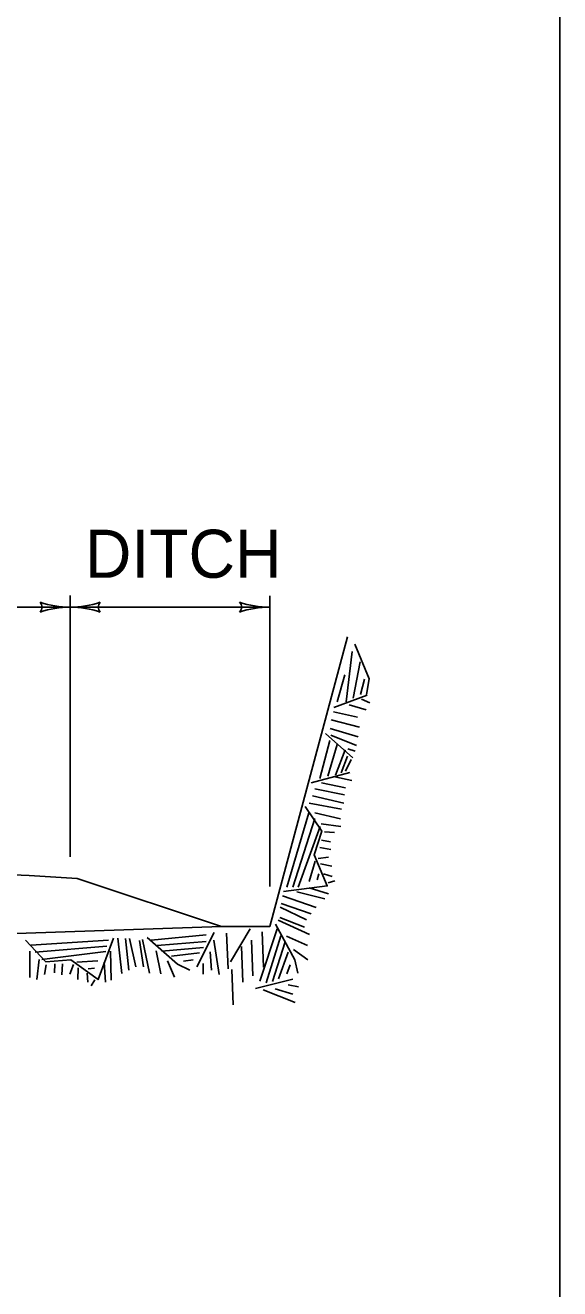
# Model space of a CAD drawing. Extents: x 1007 to 1035.5, y 1000.5 to 1021.5.
# Drawn here: x 1033.28 to 1035.5, y 1010.79 to 1016.05 of the extents above; entities that cross this region are included whole.
import ezdxf

# ---------------------------------------------------------------- set-up
doc = ezdxf.new("R2010")
doc.units = 0
for name, color, linetype in [('Level 1', 7, 'Continuous'), ('Level 10', 7, 'Continuous'), ('Level 11', 7, 'Continuous')]:
    doc.layers.add(name, color=color, linetype=linetype)

msp = doc.modelspace()

# ---------------------------------------------------------------- linework, layer by layer
at = {"layer": 'Level 1'}
for p, q in [((1033.4652, 1012.5888), (1033.4652, 1013.6756)), ((1034.2945, 1012.465), (1034.2945, 1013.6742)), ((1032.2652, 1013.6268), (1033.4652, 1013.6268)), ((1033.4652, 1013.6268), (1034.2945, 1013.6268)), ((1034.2945, 1012.2989), (1034.6173, 1013.5037)), ((1032.6945, 1012.5364), (1033.2945, 1012.5114)), ((1033.4945, 1012.4989), (1033.2945, 1012.5114)), ((1034.0945, 1012.2989), (1033.4945, 1012.4989)), ((1034.0945, 1012.2989), (1032.2987, 1012.2366)), ((1034.2945, 1012.2989), (1034.0945, 1012.2989)), ((1034.0945, 1012.2989), (1034.2945, 1012.2989))]:
    msp.add_line(p, q, dxfattribs=at)
for points in [[(1034.6368, 1013.4427), (1034.6124, 1013.2334)], [(1034.6478, 1013.4731), (1034.7081, 1013.3293)], [(1034.6705, 1013.3988), (1034.6418, 1013.2479)], [(1034.6069, 1013.3458), (1034.5746, 1013.2325)], [(1034.6887, 1013.3271), (1034.6715, 1013.2636)], [(1034.7081, 1013.3293), (1034.6968, 1013.2641)], [(1034.5614, 1013.2093), (1034.6999, 1013.2613)], [(1034.6253, 1013.2211), (1034.6959, 1013.1998)], [(1034.6758, 1013.2437), (1034.7109, 1013.2285)], [(1034.5599, 1013.1911), (1034.6593, 1013.1691)], [(1034.5453, 1013.1228), (1034.6618, 1013.0873)], [(1034.55, 1013.1588), (1034.6675, 1013.1271)], [(1034.5448, 1013.0729), (1034.503, 1012.9148)], [(1034.5263, 1013.1013), (1034.6398, 1013.0004)], [(1034.5492, 1013.0943), (1034.6553, 1013.0518)], [(1034.5748, 1013.0553), (1034.5368, 1012.9233)], [(1034.6077, 1013.0329), (1034.5673, 1012.9283)], [(1034.6185, 1013.0068), (1034.5913, 1012.9379)], [(1034.6194, 1013.0378), (1034.65, 1013.0284)], [(1034.6333, 1012.9938), (1034.6098, 1012.9447)], [(1034.4663, 1012.8964), (1034.6273, 1012.9393)], [(1034.5651, 1012.9208), (1034.6358, 1012.9055)], [(1034.4814, 1012.8713), (1034.6053, 1012.8462)], [(1034.5096, 1012.8958), (1034.61, 1012.876)], [(1034.4424, 1012.7977), (1034.5113, 1012.6954), (1034.479, 1012.5967), (1034.5339, 1012.4675), (1034.3513, 1012.4437)], [(1034.459, 1012.8113), (1034.5935, 1012.7869)], [(1034.4725, 1012.8423), (1034.6028, 1012.8113)], [(1034.4574, 1012.7721), (1034.3653, 1012.4623)], [(1034.4814, 1012.7483), (1034.3905, 1012.4629)], [(1034.482, 1012.7708), (1034.5892, 1012.7467)], [(1034.5045, 1012.714), (1034.4133, 1012.4623)], [(1034.508, 1012.7256), (1034.5903, 1012.7151)], [(1034.5228, 1012.692), (1034.5638, 1012.6897)], [(1034.5103, 1012.6583), (1034.5477, 1012.6509)], [(1034.4953, 1012.5815), (1034.539, 1012.587)], [(1034.5029, 1012.627), (1034.5488, 1012.6193)], [(1034.4835, 1012.5704), (1034.4579, 1012.4862)], [(1034.5055, 1012.5593), (1034.5524, 1012.5494)], [(1034.4991, 1012.5175), (1034.4916, 1012.4929)], [(1034.5179, 1012.5181), (1034.5539, 1012.507)], [(1034.5378, 1012.4807), (1034.5654, 1012.4893)], [(1034.4074, 1012.4432), (1034.5238, 1012.4141)], [(1034.4582, 1012.4593), (1034.5383, 1012.4348)], [(1034.338, 1012.3791), (1034.4474, 1012.3271)], [(1034.3425, 1012.3943), (1034.4675, 1012.3521)], [(1034.3481, 1012.4258), (1034.4877, 1012.3772)], [(1034.33, 1012.3253), (1034.4597, 1012.2649)], [(1034.3371, 1012.3355), (1034.4397, 1012.2959)], [(1034.0635, 1012.2741), (1033.9913, 1012.1309)], [(1034.1153, 1012.2711), (1034.1213, 1012.1234)], [(1034.2129, 1012.2891), (1034.131, 1012.1513)], [(1034.3253, 1012.2892), (1034.2528, 1012.0713)], [(1034.2628, 1012.2768), (1034.2688, 1012.1291)], [(1034.3183, 1012.3079), (1034.3986, 1012.1604), (1034.4108, 1012.1047)], [(1033.28, 1012.2413), (1033.3642, 1012.1512), (1033.4676, 1012.1607), (1033.5813, 1012.0783), (1033.6453, 1012.2508)], [(1033.3014, 1012.2208), (1033.624, 1012.2414)], [(1033.6634, 1012.25), (1033.6797, 1012.103)], [(1033.6955, 1012.2485), (1033.7086, 1012.117)], [(1033.7113, 1012.2495), (1033.7375, 1012.1312)], [(1033.7539, 1012.2405), (1033.7696, 1012.1317)], [(1033.7655, 1012.2452), (1033.7953, 1012.1053)], [(1033.7852, 1012.2528), (1033.9109, 1012.1416), (1033.9624, 1012.117)], [(1033.8017, 1012.2417), (1034.0303, 1012.2637)], [(1033.8273, 1012.2197), (1034.0303, 1012.2359)], [(1034.0618, 1012.2419), (1034.0838, 1012.0996)], [(1034.2182, 1012.2419), (1034.2242, 1012.0943)], [(1034.3411, 1012.2593), (1034.2798, 1012.0651)], [(1034.3589, 1012.2352), (1034.3063, 1012.0697)], [(1034.3638, 1012.2588), (1034.4522, 1012.2193)], [(1033.2971, 1012.1966), (1033.2968, 1012.0868)], [(1033.3193, 1012.1923), (1033.6177, 1012.2169)], [(1033.3475, 1012.1621), (1033.6133, 1012.1948)], [(1033.6333, 1012.1961), (1033.6356, 1012.0761)], [(1033.8229, 1012.1973), (1033.8415, 1012.1025)], [(1033.8468, 1012.1968), (1034.0199, 1012.2113)], [(1033.8864, 1012.1757), (1034.0033, 1012.1899)], [(1034.0472, 1012.193), (1034.0526, 1012.1172)], [(1034.1767, 1012.2149), (1034.1827, 1012.0673)], [(1034.3706, 1012.1919), (1034.3308, 1012.0811)], [(1034.3932, 1012.2038), (1034.453, 1012.1608)], [(1033.3356, 1012.1613), (1033.3272, 1012.0784)], [(1033.365, 1012.1393), (1033.3581, 1012.0988)], [(1033.4007, 1012.1439), (1033.3994, 1012.1058)], [(1033.4327, 1012.1441), (1033.4301, 1012.0978)], [(1033.4788, 1012.1413), (1033.4637, 1012.1001)], [(1033.4923, 1012.1505), (1033.5799, 1012.1566)], [(1033.4982, 1012.1264), (1033.4973, 1012.0786)], [(1033.5403, 1012.1233), (1033.5658, 1012.1253)], [(1033.6063, 1012.1501), (1033.612, 1012.0667)], [(1033.8698, 1012.1566), (1033.8984, 1012.0886)], [(1033.9357, 1012.1552), (1033.9757, 1012.1599)], [(1034.0185, 1012.1448), (1034.0173, 1012.1012)], [(1034.1372, 1012.1203), (1034.1432, 1011.9726)], [(1034.3796, 1012.1392), (1034.3663, 1012.1014)], [(1033.5357, 1012.105), (1033.5383, 1012.0674)], [(1033.5676, 1012.0773), (1033.5529, 1012.0524)], [(1034.2352, 1012.0413), (1034.391, 1012.0797)], [(1034.267, 1012.0357), (1034.4007, 1011.9825)], [(1034.3178, 1012.039), (1034.3906, 1012.0168)], [(1034.3713, 1012.0562), (1034.4141, 1012.0476)]]:
    msp.add_lwpolyline(points, dxfattribs=at)
for centre, radius, start, end in [((1033.3165, 1013.6268), 0.0313, 318.7746, 40.8913), ((1033.4652, 1014.0177), 0.3909, 251.3472, 269.9939), ((1033.4652, 1014.0177), 0.3909, 270, 288.6688), ((1033.6138, 1013.6267), 0.0313, 138.7746, 220.8913), ((1034.1458, 1013.6268), 0.0313, 318.7746, 40.8913), ((1034.2945, 1014.0177), 0.3909, 251.3472, 269.9939), ((1033.4652, 1013.2358), 0.3909, 90, 108.6688), ((1033.4652, 1014.0177), 0.3909, 269.9878, 270), ((1033.4652, 1013.2358), 0.3909, 89.9878, 90), ((1033.4652, 1013.2358), 0.3909, 71.3472, 89.9939), ((1034.2945, 1013.2358), 0.3909, 90, 108.6688), ((1034.2945, 1013.2358), 0.3909, 89.9878, 90)]:
    msp.add_arc(centre, radius, start, end, dxfattribs=at)
at = {"layer": 'Level 10'}
msp.add_line((1035.5, 1021.5), (1035.5, 1000.5), dxfattribs=at)
at = {"layer": 'Level 11'}
msp.add_lwpolyline([(1007, 1000.5), (1035.5, 1000.5), (1035.5, 1021.5), (1007, 1021.5)], close=True, dxfattribs=at)

# ---------------------------------------------------------------- texts
at = {"layer": 'Level 1'}
msp.add_text('DITCH', height=0.2, dxfattribs=at).set_placement((1033.5263, 1013.7488))

doc.saveas('drawing.dxf')
